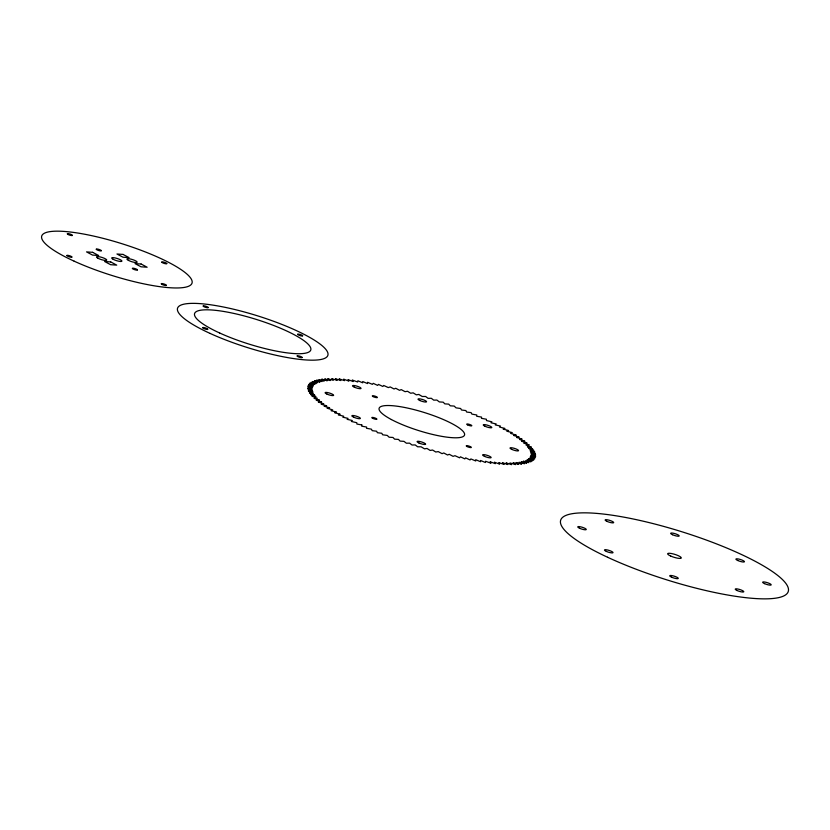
<?xml version="1.0" encoding="UTF-8"?>
<svg xmlns="http://www.w3.org/2000/svg" width="830" height="830" viewBox="0 0 830 830"><rect width="100%" height="100%" fill="white"/><g stroke="black" fill="none" stroke-linecap="round" stroke-linejoin="round"><path stroke-width="1.25" d="M166.757 263.753A2.687 0.571 17.4 0 1 164.132 263.39A2.687 0.571 17.4 0 1 161.767 262.197M161.84 261.948A2.687 0.571 17.4 0 1 164.465 262.311A2.687 0.571 17.4 0 1 166.83 263.504M72.314 235.502A2.687 0.571 17.4 0 1 69.689 235.129A2.687 0.571 17.4 0 1 67.323 233.936M67.406 233.687A2.687 0.571 17.4 0 1 70.031 234.05A2.687 0.571 17.4 0 1 72.386 235.243M71.837 257.175A2.687 0.571 17.4 0 1 69.212 256.812A2.687 0.571 17.4 0 1 66.846 255.619M66.929 255.36A2.687 0.571 17.4 0 1 69.554 255.733A2.687 0.571 17.4 0 1 71.919 256.927M166.28 285.437A2.687 0.571 17.4 0 1 163.655 285.074A2.687 0.571 17.4 0 1 161.29 283.87M161.373 283.621A2.687 0.571 17.4 0 1 163.998 283.995A2.687 0.571 17.4 0 1 166.353 285.188M101.229 250.868A2.687 0.571 17.4 0 1 98.604 250.494A2.687 0.571 17.4 0 1 96.239 249.301M96.322 249.052A2.687 0.571 17.4 0 1 98.936 249.415A2.687 0.571 17.4 0 1 101.302 250.619M137.365 270.072A2.687 0.571 17.4 0 1 134.74 269.709A2.687 0.571 17.4 0 1 132.375 268.505M132.458 268.256A2.687 0.571 17.4 0 1 135.083 268.619A2.687 0.571 17.4 0 1 137.448 269.823M302.597 335.963A2.687 0.571 17.4 0 1 299.972 335.59A2.687 0.571 17.4 0 1 297.617 334.397M297.69 334.148A2.687 0.571 17.4 0 1 300.315 334.511A2.687 0.571 17.4 0 1 302.68 335.704M208.164 307.702A2.687 0.571 17.4 0 1 205.539 307.328A2.687 0.571 17.4 0 1 203.174 306.135M203.246 305.886A2.687 0.571 17.4 0 1 205.871 306.249A2.687 0.571 17.4 0 1 208.237 307.453M207.687 329.375A2.687 0.571 17.4 0 1 205.062 329.012A2.687 0.571 17.4 0 1 202.696 327.819M202.779 327.57A2.687 0.571 17.4 0 1 205.404 327.933A2.687 0.571 17.4 0 1 207.759 329.126M302.12 357.637A2.687 0.571 17.4 0 1 299.495 357.274A2.687 0.571 17.4 0 1 297.14 356.08M297.213 355.821A2.687 0.571 17.4 0 1 299.838 356.195A2.687 0.571 17.4 0 1 302.203 357.388M361.797 424.929L361.724 426.174L366.601 427.045L366.528 428.29L371.404 429.162L372.193 430.656L376.613 431.227L377.401 432.71L381.821 433.281L382.609 434.775L387.257 435.428L389.114 437.213L392.984 437.462L394.603 439.153L398.473 439.412L400.091 441.104L403.961 441.353L406.378 443.21L409.584 443.147L412.012 445.005L415.218 444.932L417.646 446.789L421.09 446.799L424.504 448.843L426.973 448.449L430.137 450.431L432.606 450.036L435.771 452.008L438.24 451.613L442.068 453.668L443.749 452.962L447.567 455.006L449.248 454.301L453.066 456.344L454.985 455.701L459.602 457.807L460.443 456.811L464.831 458.876L465.672 457.88L470.06 459.945L470.901 458.938L475.756 460.982L475.735 459.706L480.591 461.739L480.57 460.474L485.415 462.507L485.612 461.262L490.987 463.244L490.115 461.729L495.303 463.68L494.431 462.175L499.619 464.126L498.747 462.621L504.142 464.437L502.441 462.725L507.836 464.551L506.124 462.839L511.529 464.665L509.983 462.953L515.586 464.593L513.085 462.725L518.563 464.375L516.063 462.507L521.541 464.146L519.041 462.279L524.456 463.711L521.23 461.729L526.645 463.161L523.419 461.179L528.835 462.611L525.701 460.598L530.993 461.75L527.102 459.696L532.331 460.878L528.451 458.834L533.68 460.017L529.799 457.963L534.707 458.865L530.266 456.801L535.184 457.704L530.744 455.639L535.651 456.552L531.231 454.435L535.692 454.975L530.795 452.941L535.277 453.543L530.38 451.52L534.862 452.122L529.965 450.099L533.898 450.379L528.679 448.439L532.601 448.719L527.382 446.779L531.314 447.069L526.044 445.056L529.229 444.932L523.813 443.127L527.092 443.096L521.676 441.28L524.954 441.249L519.538 439.433L522.091 439.08L516.613 437.452L519.165 437.088L513.687 435.46L516.229 435.096L510.626 433.385L512.235 432.617L506.819 431.206L508.583 430.531L503.177 429.12L504.931 428.446L499.525 427.035L500.449 426.07L495.251 424.908L496.174 423.943L490.966 422.781L491.9 421.816L486.505 420.561L486.37 419.223L481.493 418.351L481.566 417.106L476.69 416.235L476.762 414.99L471.886 414.108L471.108 412.624L466.678 412.054L465.889 410.57L461.47 409.999L460.681 408.505L456.033 407.852L454.176 406.067L450.306 405.818L448.688 404.127L444.818 403.868L443.199 402.177L439.34 401.928L436.912 400.06L433.706 400.133L431.278 398.276L428.073 398.348L425.645 396.491L422.2 396.481L418.797 394.437L416.318 394.831L413.153 392.849L410.684 393.244L407.52 391.272L405.05 391.667L401.222 389.612L399.552 390.318L395.723 388.274L394.043 388.98L390.225 386.936L388.305 387.579L383.688 385.473L382.848 386.469L378.459 384.404L377.619 385.4L373.23 383.336L372.39 384.342L367.534 382.298L367.555 383.574L362.71 381.541L362.72 382.806L357.875 380.773L357.678 382.007L352.304 380.036L353.175 381.551L347.988 379.601L348.859 381.105L343.672 379.154L344.543 380.659L339.148 378.843L340.86 380.555L335.455 378.729L337.167 380.441L331.761 378.615L333.318 380.327L327.705 378.688L330.205 380.555L324.727 378.905L327.228 380.773L321.75 379.123L324.25 381.001L318.834 379.569L322.071 381.551L316.645 380.119L319.882 382.101L314.456 380.669L317.589 382.682L312.308 381.53L316.189 383.585L310.96 382.402L314.84 384.446L309.611 383.263L313.491 385.317L308.584 384.415L313.024 386.479L308.106 385.566L312.547 387.641L307.639 386.728L312.059 388.845L307.608 388.305L312.495 390.339L308.023 389.727L312.91 391.76L308.438 391.158L313.325 393.181L309.403 392.901L314.612 394.841L310.69 394.551L315.908 396.501L311.976 396.211L317.257 398.224L314.072 398.338L319.477 400.153L316.199 400.185L321.615 402L318.336 402.031L323.752 403.847L321.2 404.2L326.678 405.829L324.125 406.192L329.614 407.821L327.062 408.184L332.664 409.896L331.066 410.663L336.472 412.074L334.708 412.749L340.113 414.16L338.36 414.834L343.765 416.245L342.842 417.21L348.04 418.372L347.116 419.337L352.325 420.499L351.391 421.464L356.786 422.719L356.921 424.057L361.797 424.929M92.628 252.32L86.538 251.895L92.566 255.09L98.646 255.516L92.628 252.32M123.047 254.426L116.957 254.001L122.985 257.207L129.065 257.622L123.047 254.426M110.691 261.917L104.611 261.502L110.639 264.697L116.719 265.123L110.691 261.917M141.121 264.023L135.031 263.608L141.059 266.804L147.138 267.229L141.121 264.023M74.161 261.18A78.777 16.652 17.4 0 0 191.948 283.32A78.777 16.652 17.4 0 0 84.411 234.185A78.777 16.652 17.4 0 0 74.161 261.18M128.401 260.361A5.374 1.131 17.4 0 0 137.002 262.404A5.374 1.131 17.4 0 0 130.746 259.074A5.374 1.131 17.4 0 0 128.401 260.361M97.982 258.255A5.374 1.131 17.4 0 0 106.582 260.298A5.374 1.131 17.4 0 0 100.326 256.968A5.374 1.131 17.4 0 0 97.982 258.255M113.191 259.313A5.374 1.131 17.4 0 0 121.792 261.346A5.374 1.131 17.4 0 0 115.536 258.026A5.374 1.131 17.4 0 0 113.191 259.313M210 333.38A78.777 16.652 17.4 0 0 327.798 355.52A78.777 16.652 17.4 0 0 220.261 306.384A78.777 16.652 17.4 0 0 210 333.38M219.701 333.017A60.881 12.865 17.4 0 0 310.721 350.115A60.881 12.865 17.4 0 0 227.628 312.153A60.881 12.865 17.4 0 0 219.701 333.017M485.104 426.298A4.472 0.944 17.4 0 0 491.796 427.564A4.472 0.944 17.4 0 0 485.685 424.763A4.472 0.944 17.4 0 0 485.104 426.298M354.348 387.174A4.472 0.944 17.4 0 0 361.04 388.43A4.472 0.944 17.4 0 0 354.929 385.639A4.472 0.944 17.4 0 0 354.348 387.174M353.684 417.189A4.472 0.944 17.4 0 0 360.376 418.445A4.472 0.944 17.4 0 0 354.265 415.654A4.472 0.944 17.4 0 0 353.684 417.189M484.45 456.324A4.472 0.944 17.4 0 0 491.142 457.579A4.472 0.944 17.4 0 0 485.031 454.788A4.472 0.944 17.4 0 0 484.45 456.324M419.866 400.517A4.472 0.944 17.4 0 0 426.558 401.782A4.472 0.944 17.4 0 0 420.447 398.981A4.472 0.944 17.4 0 0 419.866 400.517M326.968 394.094A4.472 0.944 17.4 0 0 333.629 395.329A4.472 0.944 17.4 0 0 327.476 392.538A4.472 0.944 17.4 0 0 326.968 394.094M418.932 442.971A4.472 0.944 17.4 0 0 425.624 444.226A4.472 0.944 17.4 0 0 419.513 441.436A4.472 0.944 17.4 0 0 418.932 442.971M511.861 449.414A4.472 0.944 17.4 0 0 518.553 450.669A4.472 0.944 17.4 0 0 512.442 447.878A4.472 0.944 17.4 0 0 511.861 449.414M466.979 446.499A2.687 0.571 17.4 0 0 471.284 447.515A2.687 0.571 17.4 0 0 468.151 445.855A2.687 0.571 17.4 0 0 466.979 446.499M467.456 424.815A2.687 0.571 17.4 0 0 471.751 425.842A2.687 0.571 17.4 0 0 468.628 424.172A2.687 0.571 17.4 0 0 467.456 424.815M372.535 418.237A2.687 0.571 17.4 0 0 376.841 419.254A2.687 0.571 17.4 0 0 373.708 417.594A2.687 0.571 17.4 0 0 372.535 418.237M373.012 396.553A2.687 0.571 17.4 0 0 377.318 397.58A2.687 0.571 17.4 0 0 374.185 395.92A2.687 0.571 17.4 0 0 373.012 396.553M391.397 419.544A44.758 9.462 17.4 0 0 463.109 436.57A44.758 9.462 17.4 0 0 410.954 408.848A44.758 9.462 17.4 0 0 391.397 419.544M607.57 557.252A119.25 25.201 17.4 0 0 787.898 592.371A119.25 25.201 17.4 0 0 627.926 517.92A119.25 25.201 17.4 0 0 607.57 557.252M737.746 560.499A4.472 0.944 17.4 0 0 744.437 561.754A4.472 0.944 17.4 0 0 738.327 558.964A4.472 0.944 17.4 0 0 737.746 560.499M606.325 551.39A4.472 0.944 17.4 0 0 613.017 552.645A4.472 0.944 17.4 0 0 606.906 549.854A4.472 0.944 17.4 0 0 606.325 551.39M606.989 521.365A4.472 0.944 17.4 0 0 613.681 522.62A4.472 0.944 17.4 0 0 607.57 519.829A4.472 0.944 17.4 0 0 606.989 521.365M764.503 583.615A4.472 0.944 17.4 0 0 771.195 584.87A4.472 0.944 17.4 0 0 765.084 582.079A4.472 0.944 17.4 0 0 764.503 583.615M671.574 577.172A4.472 0.944 17.4 0 0 678.266 578.427A4.472 0.944 17.4 0 0 672.155 575.636A4.472 0.944 17.4 0 0 671.574 577.172M579.61 528.285A4.472 0.944 17.4 0 0 586.271 529.519A4.472 0.944 17.4 0 0 580.118 526.728A4.472 0.944 17.4 0 0 579.61 528.285M672.508 534.717A4.472 0.944 17.4 0 0 679.199 535.973A4.472 0.944 17.4 0 0 673.089 533.182A4.472 0.944 17.4 0 0 672.508 534.717M737.092 590.514A4.472 0.944 17.4 0 0 743.784 591.769A4.472 0.944 17.4 0 0 737.673 588.978A4.472 0.944 17.4 0 0 737.092 590.514M670.588 555.996A7.159 1.515 17.4 0 0 681.295 558.009A7.159 1.515 17.4 0 0 671.512 553.537A7.159 1.515 17.4 0 0 670.588 555.996"/></g></svg>
